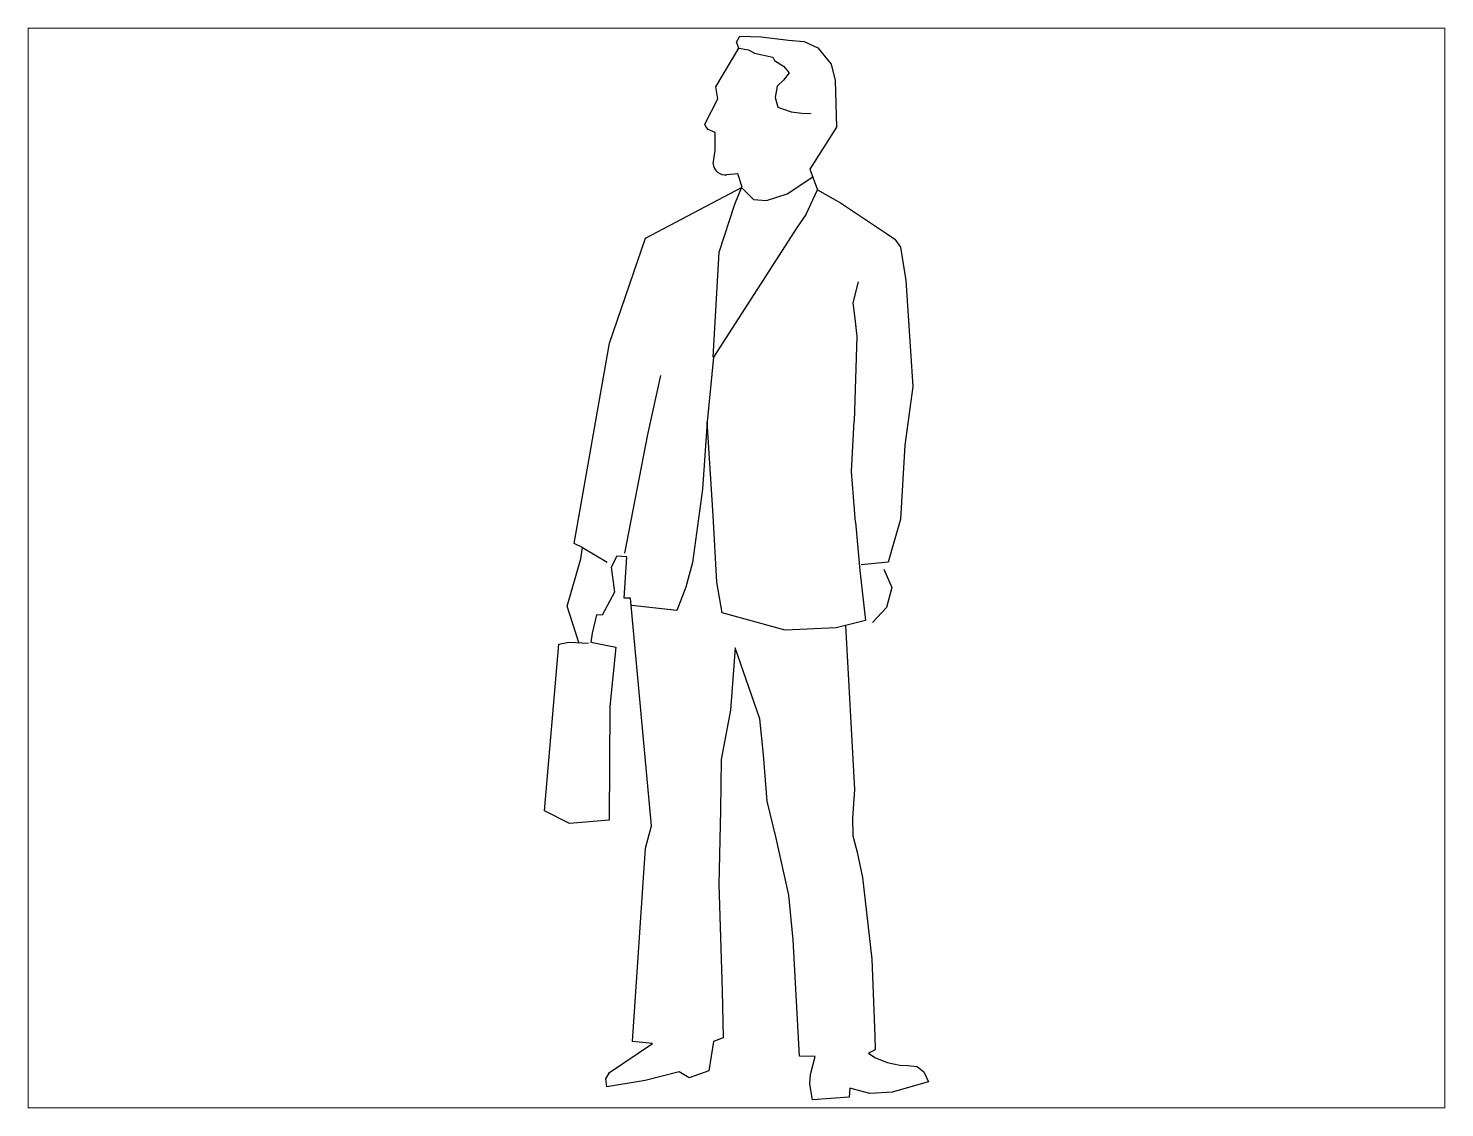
# Paper-space layout 'Layout1' of a CAD drawing. Header units: millimetres. Extents: x 1.05 to 9.45, y 0.8 to 7.2.
# The model-space entities are those that its viewports show. They can reach past a viewport. Long polylines and large blocks are cut down to what shows.
import ezdxf

# ---------------------------------------------------------------- set-up
doc = ezdxf.new("R2010")
doc.units = ezdxf.units.MM
doc.header["$MEASUREMENT"] = 0

# ---------------------------------------------------------------- blocks, each defined once
blk = doc.blocks.new('SYMBOL_Human_3_2D')
at = {"color": 0, "linetype": 'ByBlock'}
for p, q in [((2.6, 1715.8), (8.2, 1725.4)), ((8.2, 1725.4), (42.8, 1724.4)), ((42.8, 1724.4), (87, 1718.7)), ((-30.9, 1643), (6.5, 1706)), ((6.5, 1706), (2.6, 1715.8)), ((87, 1718.7), (112.4, 1716.7)), ((112.4, 1716.7), (134.9, 1706.3)), ((134.9, 1706.3), (156.3, 1679.8)), ((156.3, 1679.8), (163, 1653.3)), ((-27.4, 1623.4), (-30.9, 1643)), ((163, 1653.3), (164.8, 1577.6)), ((-48.5, 1582.7), (-27.4, 1623.4)), ((-47.1, 1578.6), (-48.5, 1582.7)), ((-43.4, 1574), (-47.1, 1578.6)), ((-31.7, 1569.1), (-43.4, 1574)), ((-31.7, 1539.8), (-31.7, 1569.1)), ((164.8, 1577.6), (121.9, 1509.3)), ((-35, 1518.4), (-31.7, 1539.8)), ((4.7, 1502.1), (-12.9, 1500.6)), ((11.9, 1480.3), (4.7, 1502.1)), ((121.9, 1509.3), (134.3, 1475.8)), ((-144.9, 1397.8), (11.9, 1480.3)), ((134.3, 1475.8), (171.7, 1454.8)), ((171.7, 1454.8), (246, 1405.4)), ((246, 1405.4), (259.9, 1395.9)), ((-203.1, 1227.3), (-144.9, 1397.8)), ((259.9, 1395.9), (268.8, 1383.2)), ((268.8, 1383.2), (277.3, 1329.1)), ((-260.6, 902.5), (-203.1, 1227.3)), ((198.2, 1237.9), (193.7, 1100.9)), ((195.7, 936.7), (202.9, 858.3)), ((-247.4, 895.5), (-260.6, 902.5)), ((-272, 800.5), (-249.9, 877.3)), ((-249.9, 877.3), (-247.4, 895.5)), ((-191.2, 881.9), (-200.8, 864.1)), ((-175.4, 880.8), (-191.2, 881.9)), ((-179.5, 813.4), (-175.4, 880.8)), ((-200.8, 864.1), (-195.3, 823.3)), ((202.9, 858.3), (212.1, 777.1)), ((-195.3, 823.3), (-215.5, 786.1)), ((-169.2, 813.7), (-179.5, 813.4)), ((-135.4, 444.2), (-169.2, 813.7)), ((-253.3, 741.5), (-272, 800.5)), ((-224.6, 786.5), (-231.6, 756.7)), ((-215.5, 786.1), (-224.6, 786.5)), ((179.5, 769), (194, 503.3)), ((-308.8, 468.3), (-285.8, 739.2)), ((-285.8, 739.2), (-269.4, 742.3)), ((-269.4, 742.3), (-237.2, 740.7)), ((-231.6, 756.7), (-233.6, 742.1)), ((-233.6, 742.1), (-193.3, 734.1)), ((-193.3, 734.1), (-202.6, 637.6)), ((0.6, 732.9), (-6.8, 632.1)), ((40.7, 617.8), (0.6, 732.9)), ((-202.6, 637.6), (-204.1, 453.5)), ((-6.8, 632.1), (-22.4, 551.8)), ((46.8, 559.2), (40.7, 617.8)), ((-22.4, 551.8), (-23.3, 469.6)), ((52.6, 484.5), (46.8, 559.2)), ((67.2, 424.4), (52.6, 484.5)), ((194, 503.3), (191.2, 456.5)), ((-268.5, 448), (-308.8, 468.3)), ((-23.3, 469.6), (-25.7, 348.8)), ((-204.1, 453.5), (-268.5, 448)), ((-144.8, 408), (-135.4, 444.2)), ((191.2, 456.5), (191.4, 427.9)), ((87.7, 332), (67.2, 424.4)), ((191.4, 427.9), (198.5, 401.7)), ((-166, 94.5), (-144.8, 408)), ((198.5, 401.7), (207.1, 360.2)), ((-25.7, 348.8), (-20.7, 176.3)), ((207.1, 360.2), (222.4, 227.9)), ((94.7, 259.3), (87.7, 332)), ((104.8, 70.3), (94.7, 259.3)), ((222.4, 227.9), (227.3, 103.2)), ((-20.7, 176.3), (-19, 100.3)), ((-133.6, 91.3), (-166, 94.5)), ((-34.4, 94.3), (-42, 46.6)), ((-19, 100.3), (-34.4, 94.3)), ((227.3, 103.2), (227.5, 80.9)), ((-203.1, 43.9), (-133.6, 91.3)), ((130.3, 70.2), (104.8, 70.3)), ((122.8, 40.8), (130.3, 70.2)), ((227.5, 80.9), (216.8, 75.4)), ((216.8, 75.4), (227.2, 68.6)), ((-42, 46.6), (-74.3, 35.5)), ((227.2, 68.6), (247.1, 60.4)), ((247.1, 60.4), (267.6, 56.2)), ((267.6, 56.2), (280.6, 55.2)), ((280.6, 55.2), (296.1, 53.7)), ((296.1, 53.7), (306.8, 45.2)), ((-209.1, 33.5), (-203.1, 43.9)), ((-207.4, 20.7), (-209.1, 33.5)), ((-145.6, 31.1), (-207.4, 20.7)), ((-90.1, 45), (-145.6, 31.1)), ((-74.3, 35.5), (-90.1, 45)), ((122, 25.3), (122.8, 40.8)), ((126, -0.4), (122, 25.3)), ((314.3, 28.9), (255.4, 12.3)), ((306.8, 45.2), (314.3, 28.9)), ((185.8, 3.8), (126, -0.4)), ((186.6, 18.6), (185.8, 3.8)), ((219.1, 10.1), (186.6, 18.6)), ((255.4, 12.3), (219.1, 10.1))]:
    blk.add_line(p, q, dxfattribs=at)
for p, q in [((189.5, 1019.3), (193.7, 1100.9)), ((195.7, 936.7), (189.5, 1019.3))]:
    blk.add_line(p, q)
for points in [[(6.5, 1706), (22, 1703.1), (31.8, 1698), (61.5, 1691), (64.6, 1686.1), (79.1, 1676.4), (88.1, 1665.7), (79.2, 1654.2), (68.5, 1644.1), (65.5, 1625.6), (69.8, 1609.9), (91.3, 1602.3), (109, 1600.6), (122.7, 1599.7), (122.6, 1599.4)], [(11.9, 1478.7), (30.3, 1460.4), (51.5, 1458.6), (51.5, 1458.6), (84.9, 1469.7), (126.4, 1496.9)], [(-35.2, 1204.3), (-25.6, 1374.8), (0.1, 1452.5), (11.1, 1479.5), (11.1, 1480)], [(115.7, 1436.5), (134.3, 1475.8)], [(115.7, 1436.5), (101.4, 1415.2), (-34.8, 1204.7)], [(200.1, 1326.7), (191.4, 1292.8), (191.4, 1292.8), (194.6, 1267.3), (198.2, 1237.9)], [(-34.8, 1204.7), (-44.8, 1099.5)], [(-178.6, 886.6), (-141.3, 1079.1), (-119.8, 1174.7)], [(212.1, 777.1), (164.7, 765.3), (81.7, 761.8), (-20.5, 789.9), (-29.4, 839.7), (-35, 947.8), (-44.8, 1099.5), (-52.2, 990.6), (-68.7, 871.5), (-79.3, 831.6), (-94.1, 793.4), (-167.1, 801.6)], [(-247.4, 895.5), (-207.2, 872.1)]]:
    blk.add_lwpolyline(points, dxfattribs=at)
for points in [[(277.3, 1329.1), (288.6, 1156.8), (275.9, 1061.9), (268.8, 941.5), (248.9, 872.1), (205, 867.8)], [(241.9, 860.7), (254.6, 831), (246.1, 798.4), (223.4, 774.3)]]:
    blk.add_lwpolyline(points)
blk.add_arc((-16.1, 1519.2), 18.9, 182.5147, 279.9667, dxfattribs=at)

msp = doc.modelspace()

# ---------------------------------------------------------------- block references
msp.add_blockref('SYMBOL_Human_3_2D', (0, 0))

psp = doc.layouts.get("Layout1")

# ---------------------------------------------------------------- viewports
at = {"layer": '0'}
psp.add_viewport(center=(5.25, 4), size=(8.4, 6.4), view_center_point=(2.7406, 862.5053), view_height=1751.035022, dxfattribs=at)

doc.saveas('drawing.dxf')
